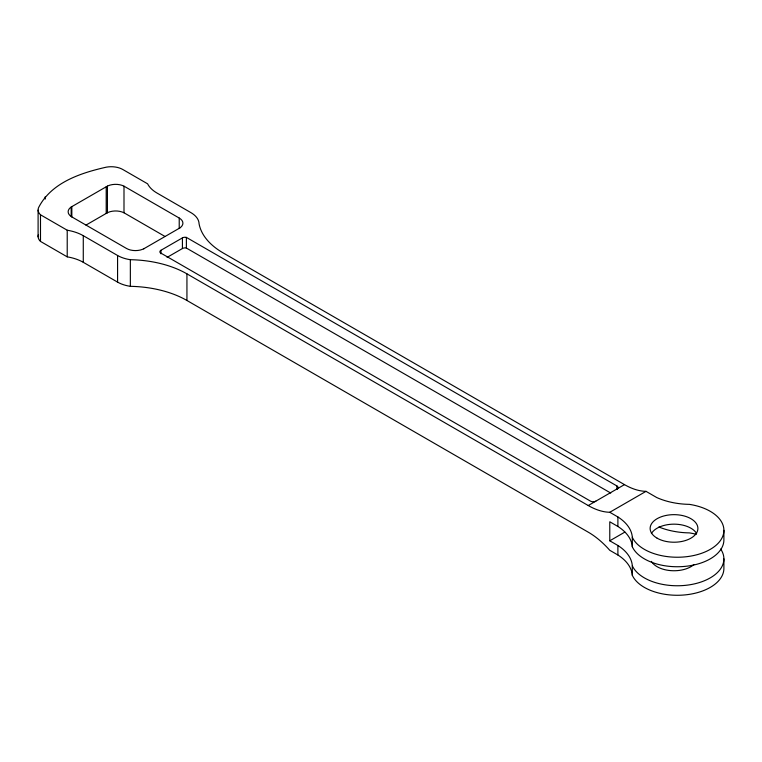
<?xml version="1.0" encoding="UTF-8"?>
<svg xmlns="http://www.w3.org/2000/svg" width="762" height="762" viewBox="0 0 762 762"><rect width="100%" height="100%" fill="white"/><g stroke="black" fill="none" stroke-linecap="round" stroke-linejoin="round"><path stroke-width="1.14" d="M38.1 236.772L38.1 210.15M723.9 558.87L723.9 568.376A46.587 26.899 0 0 1 683.39 595.046A46.587 26.899 0 0 1 632.317 575.339A55.902 32.28 0 0 0 617.896 555.003L609.781 550.307A69.885 40.348 60 0 0 588.245 532.171L186.938 300.485A83.858 48.416 0 0 0 130.588 286.331L130.35 286.331A27.956 16.135 0 0 1 117.577 282.121L83.277 262.309A37.271 21.517 0 0 0 67.218 256.851L40.491 241.411L40.491 214.789A16.307 9.411 0 0 1 39.043 206.712C51.664 182.947 79.581 173.374 104.261 167.63A16.307 9.411 0 0 1 122.977 169.602L147.599 183.813A37.271 21.517 0 0 0 157.067 193.081L190.881 212.608A27.956 16.135 0 0 1 199.063 223.695A83.858 48.416 0 0 0 223.18 252.936L624.478 484.622A69.885 40.348 60 0 0 646.024 491.347L656.749 497.548A55.902 32.28 0 0 0 678.18 503.511L680.609 503.815A55.226 31.88 0 0 0 689.372 504.358A46.587 26.899 0 0 1 710.251 549.364A46.587 26.899 0 0 1 632.317 537.305A55.902 32.28 0 0 0 617.896 516.96L609.781 512.274A69.885 40.348 60 0 1 588.245 505.539L186.938 273.853A83.858 48.416 0 0 0 130.588 259.699L130.35 259.699A27.956 16.135 0 0 1 117.577 255.489L83.277 235.687A37.271 21.517 0 0 0 67.218 230.219L40.491 214.789M45.196 199.072L45.196 196.758M67.218 256.851L67.218 230.219M71.171 216.275L71.171 207.016M83.277 262.309L83.277 235.687M107.413 186.099L107.413 212.722L85.982 225.095M117.577 282.121L117.577 255.489M164.906 236.41L123.996 212.788L123.996 186.166A12.602 7.277 0 0 0 106.204 186.795L71.828 206.635L71.828 217.056M130.35 286.331L130.35 259.699M160.963 253.822L160.963 250.279L182.423 237.887A3.724 2.153 0 0 1 186.385 237.401L616.925 485.966A3.724 2.153 0 0 1 617.287 488.775L588.245 505.539M167.088 257.385L182.423 248.536L182.423 237.887M610.743 493.052L186.385 248.05L186.385 237.401M186.938 300.485L186.938 273.853M616.925 489.518L616.925 485.966M616.534 489.204L624.478 484.622M143.647 248.86L179.88 227.933M609.781 512.274L646.024 491.347M723.9 530.342L723.9 539.848A46.587 26.899 0 0 1 683.39 566.518A46.587 26.899 0 0 1 632.317 546.811A55.902 32.28 0 0 0 617.896 526.466L609.781 521.779L609.781 540.801L624.878 532.086M123.996 186.166L179.222 218.046L179.222 228.467M609.781 540.801L617.896 545.487A55.902 32.28 0 0 1 632.317 565.833L632.317 575.339M632.317 537.305L632.317 546.811M617.896 516.96L617.896 526.466M617.896 545.487L617.896 555.003M106.204 186.795L106.204 213.417A12.602 7.277 0 0 1 123.996 212.788M720.681 549.05A46.587 26.899 0 0 1 691.867 584.416A46.587 26.899 0 0 1 632.317 565.833M696.268 534.305A46.587 26.899 0 0 0 689.372 532.886A55.226 31.88 0 0 1 680.609 532.343L678.18 532.038A55.902 32.28 0 0 1 658.882 526.99M40.491 241.411A16.307 9.411 0 0 1 38.395 234.686M693.877 564.623A23.879 13.783 0 0 1 670.903 570.633A23.879 13.783 0 0 1 651.405 561.394M71.828 206.635A12.583 7.258 0 0 0 71.828 216.903L126.521 248.479A12.583 7.258 0 0 0 144.304 248.479M179.222 218.046A12.583 7.258 0 0 1 179.222 228.314M651.405 533.524A23.879 13.783 0 0 1 674.018 524.161A23.879 13.783 0 0 1 696.63 533.524M595.817 501.167A3.724 2.153 0 0 1 590.55 501.167L160.239 252.736A3.724 2.153 0 0 1 160.963 250.279M182.423 248.536A3.724 2.153 0 0 1 186.385 248.05M657.139 538.191A23.879 13.783 0 0 0 697.078 532.009A23.879 13.783 0 0 0 667.836 515.122A23.879 13.783 0 0 0 657.139 538.191"/></g></svg>
